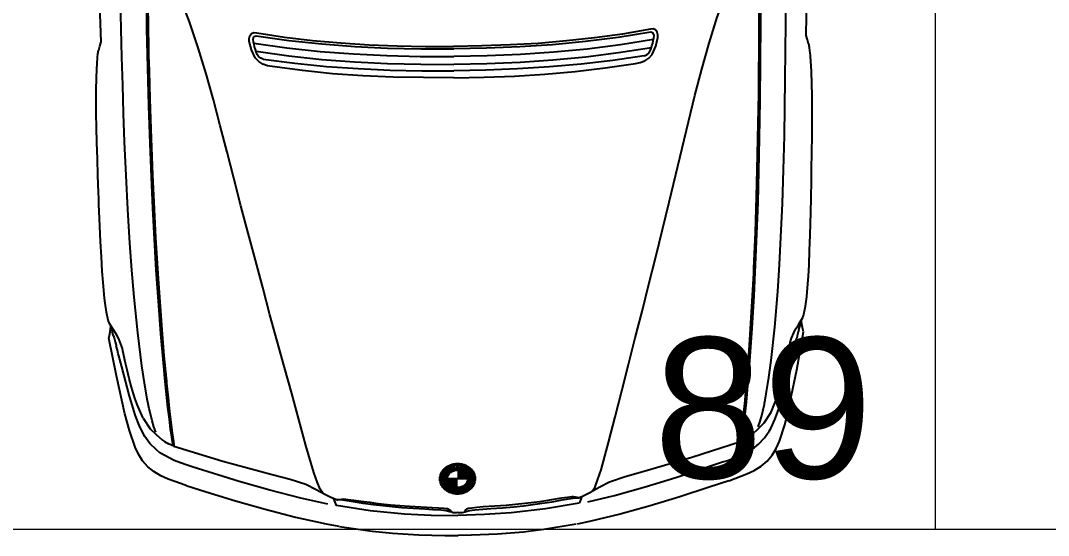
# Model space of a CAD drawing. Header units: inches. Extents: x 13 to 261, y -112 to -47.
# Drawn here: x 221.956 to 224.58, y -58.562 to -57.246 of the extents above; entities that cross this region are included whole.
import ezdxf

# ---------------------------------------------------------------- set-up
doc = ezdxf.new("R2010")
doc.units = ezdxf.units.IN
doc.header["$MEASUREMENT"] = 0
doc.layers.add('CAJONES', color=3, linetype='Continuous', lineweight=20)
doc.layers.add('TEXTOS', color=124, linetype='Continuous', lineweight=30)
doc.styles.add('TEXTOS', font='ARIALUNI.TTF', dxfattribs={"height": 0.36})

msp = doc.modelspace()

# ---------------------------------------------------------------- linework, layer by layer
at = {"linetype": 'Continuous'}
for p, q in [((223.9612, -57.2849), (223.9654, -57.0339)), ((222.1613, -57.301), (222.1525, -57.0501)), ((223.9711, -57.3263), (223.9705, -57.3239)), ((222.1521, -57.3426), (222.1526, -57.3401)), ((222.1801, -58.0144), (222.1796, -58.0124)), ((223.9551, -57.9985), (223.9556, -57.9965)), ((223.9332, -58.0732), (223.9361, -58.0617)), ((222.2033, -58.0887), (222.2002, -58.0772)), ((223.8713, -58.2478), (223.8718, -58.2468)), ((222.2684, -58.2621), (222.2679, -58.2611)), ((223.7935, -58.321), (223.8074, -58.3149)), ((222.3475, -58.3339), (222.3335, -58.328)), ((223.0449, -58.406), (223.0319, -58.4061)), ((223.0416, -58.4047), (223.0325, -58.4048)), ((223.0383, -58.4034), (223.0331, -58.4035)), ((223.0351, -58.4022), (223.0337, -58.4022)), ((223.0359, -58.4009), (223.0345, -58.4009)), ((223.0368, -58.3995), (223.0353, -58.3996)), ((223.0393, -58.3982), (223.0362, -58.3983)), ((223.0386, -58.3969), (223.0372, -58.3969)), ((223.0398, -58.3956), (223.0383, -58.3956)), ((223.0404, -58.3995), (223.0383, -58.3995)), ((223.0437, -58.3943), (223.0395, -58.3943)), ((223.0426, -58.393), (223.0409, -58.393)), ((223.0442, -58.3917), (223.0423, -58.3917)), ((223.0449, -58.3956), (223.0436, -58.3956)), ((223.0635, -58.3902), (223.044, -58.3904)), ((223.0451, -58.3995), (223.0448, -58.3995)), ((223.0635, -58.3889), (223.0458, -58.3891)), ((223.0484, -58.4007), (223.0459, -58.4008)), ((223.0634, -58.3915), (223.0466, -58.3917)), ((223.0525, -58.402), (223.0471, -58.4021)), ((223.049, -58.4059), (223.0472, -58.406)), ((223.0634, -58.3928), (223.0477, -58.3929)), ((223.0636, -58.3876), (223.0479, -58.3877)), ((223.05, -58.4046), (223.048, -58.4046)), ((223.0511, -58.4033), (223.0482, -58.4033)), ((223.0634, -58.3941), (223.0489, -58.3942)), ((223.0663, -58.3954), (223.05, -58.3955)), ((223.0636, -58.3863), (223.0503, -58.3864)), ((223.0612, -58.3967), (223.0512, -58.3968)), ((223.054, -58.4007), (223.0517, -58.4007)), ((223.0582, -58.3981), (223.0523, -58.3981)), ((223.0637, -58.385), (223.0532, -58.3851)), ((223.0559, -58.3994), (223.0533, -58.3994)), ((223.0637, -58.3837), (223.0567, -58.3838)), ((223.0802, -58.3823), (223.0618, -58.3824)), ((223.076, -58.394), (223.0662, -58.3941)), ((223.0686, -58.3915), (223.0676, -58.3915)), ((223.0691, -58.3928), (223.0676, -58.3928)), ((223.068, -58.3902), (223.0677, -58.3902)), ((223.0737, -58.3836), (223.0683, -58.3837)), ((223.0732, -58.3849), (223.0688, -58.385)), ((223.0727, -58.3862), (223.0694, -58.3863)), ((223.0722, -58.3875), (223.0699, -58.3876)), ((223.0717, -58.3888), (223.0704, -58.3888)), ((223.0712, -58.3901), (223.0709, -58.3901)), ((223.0793, -58.3979), (223.0711, -58.3979)), ((223.0827, -58.3991), (223.0711, -58.3992)), ((223.085, -58.4004), (223.0711, -58.4005)), ((223.087, -58.4017), (223.0711, -58.4018)), ((223.0885, -58.403), (223.0712, -58.4031)), ((223.0898, -58.4043), (223.0712, -58.4044)), ((223.091, -58.4056), (223.0712, -58.4057)), ((223.0746, -58.3927), (223.073, -58.3927)), ((223.0745, -58.3914), (223.0736, -58.3914)), ((223.0744, -58.3901), (223.0741, -58.3901)), ((223.0895, -58.3952), (223.0759, -58.3953)), ((223.0852, -58.3835), (223.0783, -58.3836)), ((223.0888, -58.3848), (223.0783, -58.3849)), ((223.0917, -58.3861), (223.0784, -58.3862)), ((223.0942, -58.3873), (223.0785, -58.3875)), ((223.0962, -58.3886), (223.0785, -58.3888)), ((223.0981, -58.3899), (223.0786, -58.3901)), ((223.0998, -58.3912), (223.0787, -58.3914)), ((223.0944, -58.3925), (223.0787, -58.3927)), ((223.0936, -58.3938), (223.0788, -58.394)), ((223.0886, -58.3965), (223.081, -58.3966)), ((223.0885, -58.3978), (223.084, -58.3978)), ((223.0891, -58.3991), (223.0864, -58.3991)), ((223.0903, -58.4004), (223.0883, -58.4004)), ((223.0915, -58.4017), (223.0898, -58.4017)), ((223.0927, -58.4029), (223.0912, -58.403)), ((223.0939, -58.4042), (223.0924, -58.4043)), ((223.0955, -58.399), (223.0929, -58.399)), ((223.0942, -58.3977), (223.0932, -58.3977)), ((223.0951, -58.4055), (223.0934, -58.4055)), ((223.0967, -58.4003), (223.0941, -58.4003)), ((223.0961, -58.4016), (223.0954, -58.4016)), ((223.0992, -58.3964), (223.0967, -58.3964)), ((223.1105, -58.4054), (223.0973, -58.4055)), ((223.1004, -58.3977), (223.0978, -58.3977)), ((223.0998, -58.399), (223.099, -58.399)), ((223.1099, -58.4041), (223.0991, -58.4042)), ((223.1013, -58.3925), (223.0994, -58.3925)), ((223.1026, -58.3938), (223.1006, -58.3938)), ((223.1093, -58.4028), (223.101, -58.4029)), ((223.1039, -58.395), (223.1019, -58.3951)), ((223.1086, -58.4015), (223.1029, -58.4016)), ((223.105, -58.3963), (223.1031, -58.3964)), ((223.106, -58.3976), (223.1043, -58.3976)), ((223.1078, -58.4002), (223.1047, -58.4002)), ((223.1069, -58.3989), (223.1055, -58.3989)), ((223.0455, -58.4151), (223.0298, -58.4152)), ((223.0454, -58.4164), (223.0298, -58.4165)), ((223.0453, -58.4177), (223.0298, -58.4178)), ((223.0454, -58.419), (223.0298, -58.4191)), ((223.0455, -58.4203), (223.0299, -58.4204)), ((223.0457, -58.4138), (223.03, -58.4139)), ((223.0458, -58.4216), (223.03, -58.4217)), ((223.046, -58.4125), (223.0302, -58.4126)), ((223.0461, -58.4229), (223.0302, -58.423)), ((223.0464, -58.4112), (223.0304, -58.4113)), ((223.0465, -58.4242), (223.0305, -58.4243)), ((223.0469, -58.4099), (223.0307, -58.41)), ((223.047, -58.4255), (223.0308, -58.4256)), ((223.0475, -58.4086), (223.031, -58.4087)), ((223.0476, -58.4268), (223.0312, -58.4269)), ((223.0482, -58.4072), (223.0314, -58.4074)), ((223.0484, -58.428), (223.0316, -58.4282)), ((223.0492, -58.4293), (223.0321, -58.4295)), ((223.0502, -58.4306), (223.0327, -58.4308)), ((223.0514, -58.4319), (223.0333, -58.4321)), ((223.0972, -58.4172), (223.0453, -58.4177)), ((223.0713, -58.4174), (223.0473, -58.4177)), ((223.0713, -58.4187), (223.0474, -58.419)), ((223.0713, -58.42), (223.0476, -58.4203)), ((223.0713, -58.4213), (223.0478, -58.4215)), ((223.0713, -58.4226), (223.0482, -58.4228)), ((223.0713, -58.4239), (223.0486, -58.4241)), ((223.0714, -58.4252), (223.0492, -58.4254)), ((223.0714, -58.4265), (223.0498, -58.4267)), ((223.0714, -58.4278), (223.0507, -58.428)), ((223.0714, -58.4291), (223.0516, -58.4293)), ((223.0714, -58.4304), (223.0527, -58.4306)), ((223.0714, -58.4317), (223.0541, -58.4319)), ((223.0919, -58.4069), (223.0712, -58.407)), ((223.0927, -58.4081), (223.0712, -58.4083)), ((223.0934, -58.4094), (223.0712, -58.4096)), ((223.094, -58.4107), (223.0712, -58.4109)), ((223.0944, -58.412), (223.0712, -58.4122)), ((223.0948, -58.4133), (223.0713, -58.4135)), ((223.095, -58.4146), (223.0713, -58.4148)), ((223.0952, -58.4159), (223.0713, -58.4161)), ((223.1095, -58.4314), (223.0914, -58.4316)), ((223.1101, -58.4301), (223.0926, -58.4302)), ((223.1107, -58.4288), (223.0936, -58.4289)), ((223.1109, -58.4067), (223.0942, -58.4068)), ((223.1111, -58.4275), (223.0944, -58.4276)), ((223.1114, -58.408), (223.0949, -58.4081)), ((223.1116, -58.4262), (223.0951, -58.4263)), ((223.1118, -58.4093), (223.0956, -58.4094)), ((223.1119, -58.4249), (223.0957, -58.425)), ((223.1121, -58.4106), (223.0961, -58.4107)), ((223.1122, -58.4236), (223.0962, -58.4237)), ((223.1123, -58.4119), (223.0965, -58.412)), ((223.1124, -58.4223), (223.0966, -58.4224)), ((223.1125, -58.4132), (223.0968, -58.4133)), ((223.1126, -58.421), (223.0969, -58.4211)), ((223.1127, -58.4145), (223.097, -58.4146)), ((223.1127, -58.4197), (223.0971, -58.4198)), ((223.1128, -58.4158), (223.0972, -58.4159)), ((223.1128, -58.4171), (223.0972, -58.4172)), ((223.1128, -58.4184), (223.0972, -58.4185)), ((223.0527, -58.4332), (223.034, -58.4334)), ((223.0543, -58.4345), (223.0348, -58.4347)), ((223.0562, -58.4358), (223.0356, -58.436)), ((223.0585, -58.4371), (223.0365, -58.4373)), ((223.0616, -58.4383), (223.0376, -58.4385)), ((223.0666, -58.4396), (223.0387, -58.4398)), ((223.103, -58.4406), (223.04, -58.4411)), ((223.1017, -58.4419), (223.0413, -58.4424)), ((223.1002, -58.4432), (223.0428, -58.4437)), ((223.0986, -58.4445), (223.0445, -58.445)), ((223.0967, -58.4458), (223.0463, -58.4463)), ((223.0947, -58.4471), (223.0484, -58.4475)), ((223.0923, -58.4485), (223.0509, -58.4488)), ((223.0894, -58.4498), (223.0537, -58.4501)), ((223.0714, -58.433), (223.0556, -58.4332)), ((223.0859, -58.4511), (223.0573, -58.4514)), ((223.0714, -58.4343), (223.0575, -58.4345)), ((223.0715, -58.4356), (223.0599, -58.4357)), ((223.0808, -58.4525), (223.0624, -58.4526)), ((223.0715, -58.4369), (223.0632, -58.437)), ((223.1043, -58.4392), (223.0763, -58.4395)), ((223.1054, -58.4379), (223.0813, -58.4382)), ((223.1064, -58.4366), (223.0844, -58.4368)), ((223.1073, -58.4353), (223.0867, -58.4355)), ((223.1081, -58.434), (223.0886, -58.4342)), ((223.1088, -58.4327), (223.0901, -58.4329))]:
    msp.add_line(p, q, dxfattribs=at)
for points in [[(222.3012, -58.2983), (222.2961, -58.2844), (222.2914, -58.2694), (222.2847, -58.241), (222.2847, -58.241), (222.2842, -58.2385), (222.2826, -58.2305), (222.2794, -58.214), (222.2721, -58.1726), (222.2657, -58.1291), (222.2549, -58.0447), (222.2456, -57.9533), (222.24, -57.8844), (222.2349, -57.8149), (222.2296, -57.7289), (222.2253, -57.6425), (222.2215, -57.556), (222.2189, -57.4835), (222.2168, -57.4115), (222.2146, -57.3396), (222.2125, -57.2681), (222.2108, -57.1926), (222.2086, -57.1171), (222.2067, -57.0146)], [(223.8391, -58.2846), (223.844, -58.2705), (223.8484, -58.2555), (223.8546, -58.2269), (223.8546, -58.2269), (223.8551, -58.2244), (223.8565, -58.2164), (223.8594, -58.1999), (223.866, -58.1583), (223.8716, -58.1148), (223.8809, -58.0302), (223.8885, -57.9386), (223.8929, -57.8696), (223.8968, -57.8), (223.9005, -57.714), (223.9033, -57.6275), (223.9055, -57.5409), (223.9068, -57.4684), (223.9077, -57.3964), (223.9085, -57.3244), (223.9094, -57.2529), (223.9097, -57.1774), (223.9106, -57.1019), (223.9106, -56.9994)], [(223.4147, -58.4489), (223.4225, -58.4378), (223.4298, -58.4187), (223.4376, -58.3947), (223.457, -58.325), (223.4734, -58.2588), (223.4903, -58.1922), (223.5077, -58.125), (223.5251, -58.0574), (223.5425, -57.9897), (223.5599, -57.92), (223.5772, -57.8499), (223.5946, -57.7802), (223.6115, -57.7101), (223.6284, -57.6394), (223.6443, -57.5723), (223.6607, -57.5051), (223.6771, -57.438), (223.6945, -57.3708), (223.7134, -57.3042), (223.7343, -57.238), (223.767, -57.1487), (223.7836, -57.111)], [(222.7285, -58.4551), (222.7205, -58.4441), (222.7128, -58.4251), (222.7046, -58.4012), (222.684, -58.3319), (222.6664, -58.2661), (222.6483, -58.1997), (222.6297, -58.1329), (222.6111, -58.0655), (222.5925, -57.9982), (222.5739, -57.9289), (222.5553, -57.859), (222.5367, -57.7897), (222.5185, -57.7199), (222.5004, -57.6495), (222.4833, -57.5827), (222.4657, -57.5158), (222.4481, -57.449), (222.4295, -57.3821), (222.4094, -57.3158), (222.3873, -57.25), (222.353, -57.1613), (222.3357, -57.124)], [(223.8437, -57.17), (223.8444, -57.2535), (223.8438, -57.353), (223.8432, -57.45), (223.8415, -57.547), (223.8398, -57.6315), (223.8375, -57.7116), (223.8347, -57.7911), (223.8314, -57.8706), (223.8276, -57.9497), (223.8229, -58.0337), (223.8166, -58.1168), (223.8144, -58.1473), (223.8081, -58.2218), (223.8048, -58.2519), (223.8021, -58.2774), (223.8002, -58.2914), (223.7983, -58.3044), (223.7969, -58.3104)], [(222.2767, -57.184), (222.2775, -57.2675), (222.2799, -57.367), (222.2822, -57.464), (222.2856, -57.5609), (222.2889, -57.6454), (222.2926, -57.7254), (222.2968, -57.8048), (222.3015, -57.8843), (222.3067, -57.9633), (222.3129, -58.0472), (222.3207, -58.1301), (222.3235, -58.1606), (222.3311, -58.2351), (222.3349, -58.265), (222.3381, -58.2905), (222.3402, -58.3045), (222.3424, -58.3175), (222.3439, -58.3234)], [(222.2804, -57.1985), (222.2815, -57.2695), (222.2823, -57.308), (222.2826, -57.3345), (222.2833, -57.3554), (222.2839, -57.3749), (222.2856, -57.4464), (222.2883, -57.5239), (222.2928, -57.6409), (222.2959, -57.7103), (222.3007, -57.8018), (222.3061, -57.8928), (222.3067, -57.9053), (222.3118, -57.9767), (222.3175, -58.0477), (222.3219, -58.1031), (222.3275, -58.1601), (222.328, -58.1671), (222.3286, -58.1731), (222.3302, -58.1881), (222.3318, -58.203), (222.3335, -58.218), (222.3346, -58.23), (222.3373, -58.253), (222.3427, -58.3), (222.3459, -58.3219), (222.347, -58.3309), (222.3475, -58.3349)], [(223.8403, -57.1845), (223.8404, -57.2555), (223.8403, -57.294), (223.8405, -57.3205), (223.8402, -57.3415), (223.8399, -57.361), (223.8395, -57.4325), (223.8382, -57.51), (223.8357, -57.6271), (223.8339, -57.6966), (223.8307, -57.7881), (223.827, -57.8792), (223.8266, -57.8917), (223.8228, -57.9632), (223.8184, -58.0342), (223.8149, -58.0898), (223.8104, -58.1468), (223.81, -58.1538), (223.8095, -58.1598), (223.8081, -58.1748), (223.8068, -58.1899), (223.8054, -58.2049), (223.8045, -58.2169), (223.8022, -58.2399), (223.7976, -58.2869), (223.7948, -58.309), (223.7939, -58.318), (223.7935, -58.322)], [(222.5398, -57.2991), (222.5397, -57.2922), (222.5411, -57.2851), (222.5451, -57.2796), (222.5516, -57.277), (222.5586, -57.2775)], [(222.5586, -57.2775), (222.6297, -57.2888), (222.7013, -57.2972), (222.7733, -57.3036), (222.8454, -57.3084), (222.9174, -57.3113), (222.9894, -57.3126), (223.0614, -57.3125)], [(223.5635, -57.2685), (223.4926, -57.2811), (223.4212, -57.2908), (223.3493, -57.2984), (223.2773, -57.3046), (223.2054, -57.3087), (223.1334, -57.3113), (223.0614, -57.3125)], [(223.5646, -57.276), (223.4817, -57.2897), (223.3978, -57.3), (223.3139, -57.3082), (223.2299, -57.3135), (223.1454, -57.3172), (223.0615, -57.319)], [(223.5481, -57.3361), (223.5541, -57.3336), (223.5596, -57.3295), (223.563, -57.324), (223.5655, -57.3175), (223.5674, -57.311), (223.5694, -57.3044), (223.5708, -57.2979), (223.5722, -57.2914), (223.5732, -57.2844), (223.5711, -57.2784), (223.5646, -57.276)], [(223.5827, -57.2898), (223.5827, -57.2828), (223.5811, -57.2758), (223.577, -57.2704), (223.5705, -57.2679), (223.5635, -57.2685)], [(222.1555, -57.3221), (222.1579, -57.3116), (222.1613, -57.301)], [(222.5983, -57.3641), (222.5863, -57.3617), (222.5743, -57.3578), (222.5637, -57.3514), (222.5551, -57.342), (222.5455, -57.3211), (222.5398, -57.2991)], [(222.5752, -57.3448), (222.5692, -57.3424), (222.5636, -57.3384), (222.5601, -57.333), (222.5575, -57.3265), (222.5555, -57.32), (222.5534, -57.3135), (222.5518, -57.307), (222.5503, -57.3006), (222.5492, -57.2936), (222.5512, -57.2875), (222.5576, -57.285)], [(222.5513, -57.304), (222.6354, -57.3163), (222.7205, -57.3255), (222.8056, -57.3318), (222.8911, -57.336), (222.9761, -57.3382), (223.0616, -57.3385)], [(222.5576, -57.285), (222.6407, -57.2972), (222.7248, -57.306), (222.8089, -57.3127), (222.8929, -57.3165), (222.9775, -57.3187), (223.0615, -57.319)], [(223.5713, -57.2949), (223.4874, -57.3087), (223.4025, -57.3194), (223.3175, -57.3272), (223.2321, -57.333), (223.1471, -57.3367), (223.0616, -57.3385)], [(223.5253, -57.3558), (223.5373, -57.3532), (223.5493, -57.3491), (223.5597, -57.3425), (223.5681, -57.333), (223.5774, -57.3119), (223.5827, -57.2898)], [(223.9674, -57.3059), (223.9648, -57.2954), (223.9612, -57.2849)], [(222.1526, -57.3401), (222.1535, -57.3316), (222.1548, -57.3221)], [(222.155, -57.3226), (222.1555, -57.3221), (222.155, -57.3226)], [(222.557, -57.325), (222.6406, -57.3367), (222.7247, -57.346), (222.8087, -57.3522), (222.8928, -57.3565), (222.9773, -57.3582), (223.0618, -57.3585)], [(223.566, -57.316), (223.4826, -57.3292), (223.3987, -57.34), (223.3147, -57.3477), (223.2308, -57.3535), (223.1463, -57.3567), (223.0618, -57.3585)], [(223.9556, -57.9965), (223.9599, -57.976), (223.9627, -57.9524), (223.9641, -57.9399), (223.9672, -57.8994), (223.9689, -57.8704), (223.9701, -57.8339), (223.9718, -57.7949), (223.9732, -57.7363), (223.9744, -57.7003), (223.9743, -57.6848), (223.9746, -57.6698), (223.9752, -57.6258), (223.9759, -57.5833), (223.9765, -57.5413), (223.9766, -57.5033), (223.9768, -57.4673), (223.9766, -57.4373), (223.9758, -57.4088), (223.9745, -57.3758), (223.9722, -57.3373), (223.9711, -57.3268)], [(223.9679, -57.3064), (223.9674, -57.3059), (223.9679, -57.3064)], [(223.9705, -57.3239), (223.9695, -57.3154), (223.968, -57.3059)], [(222.1796, -58.0124), (222.1749, -57.9919), (222.1717, -57.9685), (222.1701, -57.956), (222.1663, -57.9155), (222.164, -57.8865), (222.1622, -57.85), (222.1598, -57.8111), (222.1573, -57.7526), (222.1555, -57.7166), (222.1553, -57.7011), (222.1547, -57.6861), (222.1533, -57.6421), (222.1519, -57.5996), (222.1506, -57.5576), (222.1497, -57.5196), (222.1489, -57.4837), (222.1486, -57.4537), (222.1489, -57.4252), (222.1496, -57.3921), (222.1512, -57.3536), (222.1521, -57.3431)], [(222.5752, -57.3448), (222.6558, -57.3556), (222.7368, -57.3634), (222.8179, -57.3692), (222.8994, -57.3729), (222.9805, -57.3747), (223.062, -57.375)], [(223.5481, -57.3361), (223.4677, -57.3484), (223.3868, -57.3576), (223.3059, -57.3648), (223.2244, -57.37), (223.1434, -57.3733), (223.062, -57.375)], [(223.0621, -57.3925), (223.1396, -57.3908), (223.2171, -57.3881), (223.2945, -57.3834), (223.3715, -57.3767), (223.4484, -57.3675), (223.5253, -57.3558)], [(223.0621, -57.3925), (222.9846, -57.3922), (222.9071, -57.3909), (222.8296, -57.3876), (222.7525, -57.3822), (222.6754, -57.3744), (222.5983, -57.3641)], [(223.9413, -58.0236), (223.9462, -58.0161), (223.9526, -58.005)], [(223.9424, -58.0361), (223.9458, -58.0256), (223.9486, -58.012)], [(223.9545, -58.042), (223.9529, -58.035), (223.9513, -58.0261), (223.9487, -58.0118)], [(223.9526, -58.005), (223.9536, -58.003), (223.9546, -58.0005)], [(223.9546, -58.0005), (223.9546, -58.0005), (223.9551, -57.9985)], [(222.1807, -58.0164), (222.1807, -58.0164), (222.1801, -58.0144)], [(222.1827, -58.0209), (222.1817, -58.0189), (222.1807, -58.0164)], [(222.1815, -58.0579), (222.183, -58.0509), (222.1844, -58.0419), (222.1867, -58.0275)], [(222.1944, -58.0393), (222.1893, -58.0318), (222.1827, -58.0209)], [(222.1935, -58.0518), (222.1899, -58.0413), (222.1869, -58.0278)], [(223.9207, -58.0693), (223.9241, -58.0583), (223.9295, -58.0442), (223.9339, -58.0352), (223.9413, -58.0236)], [(223.9424, -58.0361), (223.941, -58.0416), (223.9386, -58.0517), (223.9371, -58.0577), (223.9361, -58.0607), (223.9361, -58.0617)], [(222.2223, -58.251), (222.2004, -58.1547), (222.1815, -58.0579)], [(222.1935, -58.0518), (222.195, -58.0573), (222.1976, -58.0672), (222.1992, -58.0732), (222.2002, -58.0762), (222.2002, -58.0772)], [(222.2158, -58.0846), (222.2122, -58.0736), (222.2066, -58.0597), (222.202, -58.0507), (222.1944, -58.0393)], [(223.9172, -58.2359), (223.9373, -58.1392), (223.9545, -58.042)], [(222.3809, -58.3826), (222.3644, -58.3768), (222.3483, -58.3704), (222.3117, -58.3507), (222.3016, -58.3423), (222.2859, -58.327), (222.2733, -58.3096), (222.2687, -58.3016), (222.2585, -58.2807), (222.2493, -58.2563), (222.2452, -58.2433), (222.2406, -58.2284), (222.2339, -58.2064), (222.2142, -58.1311), (222.2069, -58.1032), (222.2054, -58.0977), (222.2033, -58.0887)], [(222.2484, -58.2138), (222.2443, -58.2003), (222.2392, -58.1829), (222.2335, -58.1609), (222.2283, -58.139), (222.2241, -58.1215), (222.2168, -58.0901), (222.2158, -58.0846)], [(223.7609, -58.3703), (223.7773, -58.3641), (223.7933, -58.3575), (223.8296, -58.3372), (223.8395, -58.3286), (223.8549, -58.3129), (223.8672, -58.2953), (223.8717, -58.2873), (223.8815, -58.2662), (223.8902, -58.2416), (223.8941, -58.2286), (223.8985, -58.2135), (223.9048, -58.1915), (223.9231, -58.1158), (223.9299, -58.0877), (223.9313, -58.0822), (223.9332, -58.0732)], [(223.8904, -58.1991), (223.8942, -58.1856), (223.8991, -58.168), (223.9044, -58.146), (223.9092, -58.1239), (223.913, -58.1064), (223.9198, -58.0748), (223.9207, -58.0693)], [(222.2679, -58.2611), (222.2536, -58.2277), (222.2489, -58.2153), (222.2484, -58.2138)], [(223.8718, -58.2468), (223.8855, -58.2131), (223.8899, -58.2006), (223.8904, -58.1991)], [(223.7639, -58.4222), (223.8097, -58.4048), (223.8281, -58.3962), (223.846, -58.385), (223.8614, -58.3724), (223.8743, -58.3573), (223.8846, -58.3402), (223.893, -58.3216), (223.9066, -58.2795), (223.9172, -58.2359)], [(223.8713, -58.2478), (223.853, -58.2754), (223.8383, -58.29)], [(222.3789, -58.4346), (222.3328, -58.418), (222.3142, -58.4097), (222.2961, -58.3989), (222.2805, -58.3865), (222.2673, -58.3716), (222.2567, -58.3547), (222.248, -58.3363), (222.2337, -58.2944), (222.2223, -58.251)], [(222.2684, -58.2621), (222.2871, -58.2894), (222.3021, -58.3038)], [(223.8383, -58.29), (223.8223, -58.3052), (223.8178, -58.3088), (223.8074, -58.3149)], [(222.3021, -58.3038), (222.3184, -58.3187), (222.3229, -58.3221), (222.3335, -58.328)], [(222.3475, -58.3339), (222.346, -58.3299), (222.3439, -58.3234)], [(223.4589, -58.4255), (223.4988, -58.4116), (223.5446, -58.3987), (223.6698, -58.3621), (223.7935, -58.322)], [(223.7935, -58.321), (223.7949, -58.317), (223.7969, -58.3104)], [(222.6839, -58.4324), (222.6438, -58.4193), (222.5977, -58.4072), (222.4719, -58.3728), (222.3475, -58.3349)], [(223.4038, -58.4762), (223.4717, -58.4599), (223.5505, -58.4377), (223.6283, -58.414), (223.7479, -58.3744), (223.7609, -58.3703)], [(222.7399, -58.4821), (222.6717, -58.467), (222.5925, -58.4462), (222.5143, -58.4239), (222.394, -58.3865), (222.3809, -58.3826)], [(223.0996, -58.3926), (223.1059, -58.3994), (223.096, -58.4064), (223.0893, -58.3994)], [(223.0945, -58.3979), (223.0972, -58.4008), (223.0956, -58.4019), (223.0929, -58.399)], [(223.0969, -58.3967), (223.0993, -58.3993), (223.1009, -58.3982), (223.0985, -58.3956), (223.0985, -58.3956)], [(222.7628, -58.4712), (222.7477, -58.4653), (222.7346, -58.4585), (222.7105, -58.4452), (222.6839, -58.4324)], [(223.7639, -58.4222), (223.7135, -58.4392), (223.6387, -58.4634), (223.5634, -58.4865), (223.4861, -58.5077), (223.4083, -58.5269), (223.3768, -58.5332)], [(223.3807, -58.4657), (223.3957, -58.4595), (223.4086, -58.4524), (223.4325, -58.4387), (223.4589, -58.4255)], [(222.3789, -58.4346), (222.4296, -58.4507), (222.5048, -58.4735), (222.5805, -58.4953), (222.6581, -58.5151), (222.7363, -58.5329), (222.7679, -58.5387)], [(222.755, -58.4682), (222.7599, -58.4817), (222.7609, -58.4837), (222.7624, -58.4852)], [(222.7628, -58.4712), (222.7633, -58.4712), (222.7648, -58.4712), (222.7668, -58.4707), (222.7707, -58.4701), (222.7762, -58.4691), (222.7807, -58.469), (222.7917, -58.4699), (222.8068, -58.4718), (222.8323, -58.4756), (222.8473, -58.4774), (222.8618, -58.4798), (222.8764, -58.4812), (222.9004, -58.484), (222.9244, -58.4858), (222.9484, -58.4875), (222.9774, -58.4893), (223.0069, -58.4905), (223.0229, -58.4914), (223.0365, -58.4928), (223.0445, -58.4937), (223.0495, -58.4956), (223.053, -58.4976), (223.0535, -58.4996), (223.054, -58.5006), (223.054, -58.5016), (223.054, -58.5021), (223.053, -58.5021), (223.0515, -58.5016), (223.0485, -58.5006), (223.0425, -58.4992), (223.0285, -58.4978), (223.008, -58.4965), (222.9875, -58.4952), (222.958, -58.4935), (222.9284, -58.4912), (222.9044, -58.4894), (222.8804, -58.4867), (222.8564, -58.4839), (222.8308, -58.4806), (222.8053, -58.4763), (222.7833, -58.473), (222.7708, -58.4716), (222.7648, -58.4712), (222.7628, -58.4712)], [(223.3814, -58.4797), (223.2955, -58.4944), (223.2086, -58.5042), (223.1401, -58.5088), (223.0721, -58.5109)], [(223.3807, -58.4657), (223.3802, -58.4657), (223.3787, -58.4657), (223.3767, -58.4652), (223.3727, -58.4647), (223.3672, -58.4638), (223.3627, -58.4638), (223.3517, -58.4649), (223.3367, -58.4671), (223.3113, -58.4713), (223.2963, -58.4734), (223.2818, -58.4761), (223.2673, -58.4777), (223.2434, -58.4809), (223.2194, -58.4831), (223.1954, -58.4853), (223.1664, -58.4876), (223.1369, -58.4894), (223.1209, -58.4905), (223.1075, -58.4921), (223.0995, -58.4932), (223.0945, -58.4952), (223.091, -58.4973), (223.0905, -58.4993), (223.09, -58.5003), (223.09, -58.5013), (223.09, -58.5018), (223.091, -58.5018), (223.0925, -58.5013), (223.0955, -58.5002), (223.1015, -58.4987), (223.1155, -58.497), (223.136, -58.4954), (223.1565, -58.4937), (223.186, -58.4914), (223.2154, -58.4887), (223.2394, -58.4864), (223.2634, -58.4832), (223.2874, -58.48), (223.3128, -58.4763), (223.3383, -58.4716), (223.3603, -58.4679), (223.3727, -58.4662), (223.3787, -58.4657), (223.3807, -58.4657)], [(223.3884, -58.4625), (223.3838, -58.4761), (223.3828, -58.4782), (223.3814, -58.4797)], [(222.7624, -58.4852), (222.8485, -58.4984), (222.9356, -58.5067), (223.0041, -58.51), (223.0721, -58.5109)], [(223.0721, -58.5039), (223.0681, -58.504), (223.0636, -58.504), (223.0601, -58.504), (223.0566, -58.5031), (223.0535, -58.5021)], [(223.0721, -58.5039), (223.0761, -58.5039), (223.0806, -58.5039), (223.0841, -58.5038), (223.0876, -58.5028), (223.0905, -58.5018)], [(223.3743, -58.5337), (223.2915, -58.547), (223.2655, -58.5502), (223.2395, -58.5534), (223.1731, -58.5585), (223.1066, -58.5616), (223.0726, -58.5619)], [(222.7704, -58.5391), (222.8535, -58.5509), (222.8795, -58.5537), (222.9055, -58.5564), (222.9721, -58.5603), (223.0386, -58.5622), (223.0726, -58.5619)]]:
    msp.add_lwpolyline(points, dxfattribs=at)
for points in [[(223.0263, -58.4178, -0.056462), (223.0271, -58.4102, -0.055115), (223.0296, -58.4029, -0.052786), (223.0337, -58.3961, -0.05002), (223.0392, -58.3901, -0.047333), (223.046, -58.3852, -0.045092), (223.0537, -58.3816, -0.043513), (223.0622, -58.3793, -0.042704), (223.0709, -58.3784, -0.042704), (223.0797, -58.3791, -0.043513), (223.0882, -58.3813, -0.045092), (223.096, -58.3848, -0.047333), (223.1029, -58.3896, -0.05002), (223.1085, -58.3954, -0.052786), (223.1127, -58.4021, -0.055115), (223.1154, -58.4094, -0.056462), (223.1163, -58.417, -0.056462), (223.1155, -58.4247, -0.055115), (223.113, -58.432, -0.052786), (223.1089, -58.4388, -0.05002), (223.1034, -58.4447, -0.047333), (223.0966, -58.4496, -0.045092), (223.0888, -58.4533, -0.043513), (223.0804, -58.4556, -0.042704), (223.0716, -58.4564, -0.042704), (223.0629, -58.4558, -0.043513), (223.0544, -58.4536, -0.045092), (223.0466, -58.4501, -0.047333), (223.0397, -58.4453, -0.05002), (223.0341, -58.4394, -0.052786), (223.0298, -58.4327, -0.055115), (223.0272, -58.4254, -0.056462)], [(223.071, -58.3814, -0.042704), (223.0791, -58.3821, -0.043513), (223.0869, -58.384, -0.045092), (223.0941, -58.3873, -0.047333), (223.1004, -58.3917, -0.05002), (223.1056, -58.3971, -0.052786), (223.1095, -58.4033, -0.055115), (223.112, -58.4101, -0.056462), (223.1128, -58.4171, -0.056462), (223.1121, -58.4241, -0.055115), (223.1098, -58.4309, -0.052786), (223.106, -58.4371, -0.05002), (223.1009, -58.4426, -0.047333), (223.0946, -58.4472, -0.045092), (223.0875, -58.4506, -0.043513), (223.0797, -58.4527, -0.042704), (223.0716, -58.4534, -0.042704), (223.0635, -58.4528, -0.043513), (223.0557, -58.4508, -0.045092), (223.0485, -58.4476, -0.047333), (223.0421, -58.4432, -0.05002), (223.0369, -58.4377, -0.052786), (223.033, -58.4316, -0.055115), (223.0306, -58.4248, -0.056462), (223.0298, -58.4178, -0.056462), (223.0305, -58.4108, -0.055115), (223.0328, -58.404, -0.052786), (223.0366, -58.3977, -0.05002), (223.0417, -58.3922, -0.047333), (223.0479, -58.3877, -0.045092), (223.0551, -58.3843, -0.043513), (223.0629, -58.3822, -0.042704)], [(223.0711, -58.3949, -0.042704), (223.0762, -58.3953, -0.043513), (223.081, -58.3966, -0.045092), (223.0855, -58.3986, -0.047333), (223.0895, -58.4014, -0.05002), (223.0928, -58.4047, -0.052786), (223.0952, -58.4086, -0.055115), (223.0967, -58.4128, -0.056462), (223.0972, -58.4172, -0.056462), (223.0968, -58.4216, -0.055115), (223.0953, -58.4258, -0.052786), (223.093, -58.4297, -0.05002), (223.0898, -58.4332, -0.047333), (223.0859, -58.436, -0.045092), (223.0814, -58.4381, -0.043513), (223.0766, -58.4395, -0.042704), (223.0715, -58.4399, -0.042704), (223.0664, -58.4396, -0.043513), (223.0615, -58.4383, -0.045092), (223.057, -58.4363, -0.047333), (223.0531, -58.4335, -0.05002), (223.0498, -58.4301, -0.052786), (223.0474, -58.4263, -0.055115), (223.0459, -58.4221, -0.056462), (223.0453, -58.4177, -0.056462), (223.0458, -58.4133, -0.055115), (223.0472, -58.409, -0.052786), (223.0496, -58.4051, -0.05002), (223.0528, -58.4017, -0.047333), (223.0567, -58.3989, -0.045092), (223.0612, -58.3967, -0.043513), (223.066, -58.3954, -0.042704)]]:
    msp.add_lwpolyline(points, format="xyb", close=True, dxfattribs=at)
for points in [[(223.0456, -58.3906), (223.0534, -58.3993), (223.0506, -58.4016), (223.0446, -58.3993), (223.0486, -58.4038), (223.0467, -58.4067), (223.0351, -58.4022), (223.0371, -58.3991), (223.0416, -58.4008), (223.0384, -58.3972), (223.0408, -58.3945), (223.0456, -58.3964), (223.0426, -58.393)], [(223.0782, -58.3832), (223.0788, -58.3943), (223.0746, -58.3938), (223.0744, -58.3893), (223.0726, -58.3939), (223.0696, -58.394), (223.0677, -58.3894), (223.0675, -58.3939), (223.0633, -58.3945), (223.0637, -58.3833), (223.068, -58.3829), (223.071, -58.3904), (223.074, -58.3828)]]:
    msp.add_lwpolyline(points, close=True, dxfattribs=at)
for points in [[(223.0893, -58.3994, -0.053032), (223.0889, -58.3988, -0.055748), (223.0886, -58.3982, -0.057627), (223.0885, -58.3976, -0.058156), (223.0885, -58.3969, -0.057179), (223.0887, -58.3963, -0.054981), (223.089, -58.3957, -0.052134), (223.0894, -58.3952, -0.049237), (223.09, -58.3948, -0.046745), (223.0906, -58.3944, -0.044932), (223.0913, -58.3942, -0.043938), (223.0921, -58.3941, -0.043818), (223.0928, -58.3942, -0.044576), (223.0935, -58.3943, -0.044576)], [(223.0929, -58.399, -0.051748), (223.0928, -58.3989, -0.054351), (223.0927, -58.3987, -0.056193), (223.0927, -58.3986, -0.056799), (223.0927, -58.3984, -0.055997), (223.0927, -58.3982, -0.054011), (223.0928, -58.3981, -0.051346), (223.0929, -58.3979, -0.048556), (223.0931, -58.3978, -0.046081), (223.0932, -58.3977, -0.044201), (223.0934, -58.3977, -0.043062), (223.0936, -58.3976, -0.042729), (223.0938, -58.3976, -0.043217), (223.094, -58.3977, -0.044502), (223.0942, -58.3977, -0.04651), (223.0944, -58.3978, -0.049071), (223.0945, -58.3979, -0.049071)], [(223.0935, -58.3943, -0.057431), (223.0936, -58.3937, -0.05562), (223.0939, -58.3932, -0.052954), (223.0942, -58.3927, -0.050038), (223.0947, -58.3923, -0.047381), (223.0953, -58.3919, -0.045314), (223.0959, -58.3917, -0.044018), (223.0965, -58.3916, -0.04357), (223.0972, -58.3916, -0.043992), (223.0979, -58.3917, -0.045263), (223.0985, -58.3919, -0.047309), (223.0991, -58.3922, -0.049952), (223.0996, -58.3926, -0.049952)], [(223.0985, -58.3956, 0.049195), (223.0983, -58.3955, 0.046619), (223.0982, -58.3954, 0.044593), (223.098, -58.3953, 0.043291), (223.0978, -58.3953, 0.042789), (223.0976, -58.3953, 0.04311), (223.0974, -58.3953, 0.044241), (223.0972, -58.3954, 0.046119), (223.097, -58.3955, 0.048595), (223.0969, -58.3956, 0.051392), (223.0968, -58.3958, 0.054067), (223.0967, -58.3959, 0.056064), (223.0967, -58.3961, 0.056876), (223.0967, -58.3963, 0.056274), (223.0967, -58.3964, 0.054429), (223.0968, -58.3966, 0.051819), (223.0969, -58.3967, 0.051819)]]:
    msp.add_lwpolyline(points, format="xyb", dxfattribs=at)
at = {"layer": 'CAJONES'}
for p, q in [((224.2902, -53.5466), (224.2902, -58.5466)), ((224.2902, -53.5466), (224.2902, -58.5466)), ((253.0902, -58.5466), (200.2902, -58.5466))]:
    msp.add_line(p, q, dxfattribs=at)

# ---------------------------------------------------------------- texts
at = {"layer": 'TEXTOS', "style": 'TEXTOS'}
msp.add_text('89', height=0.36, dxfattribs=at).set_placement((223.5716, -58.4163))

doc.saveas('drawing.dxf')
